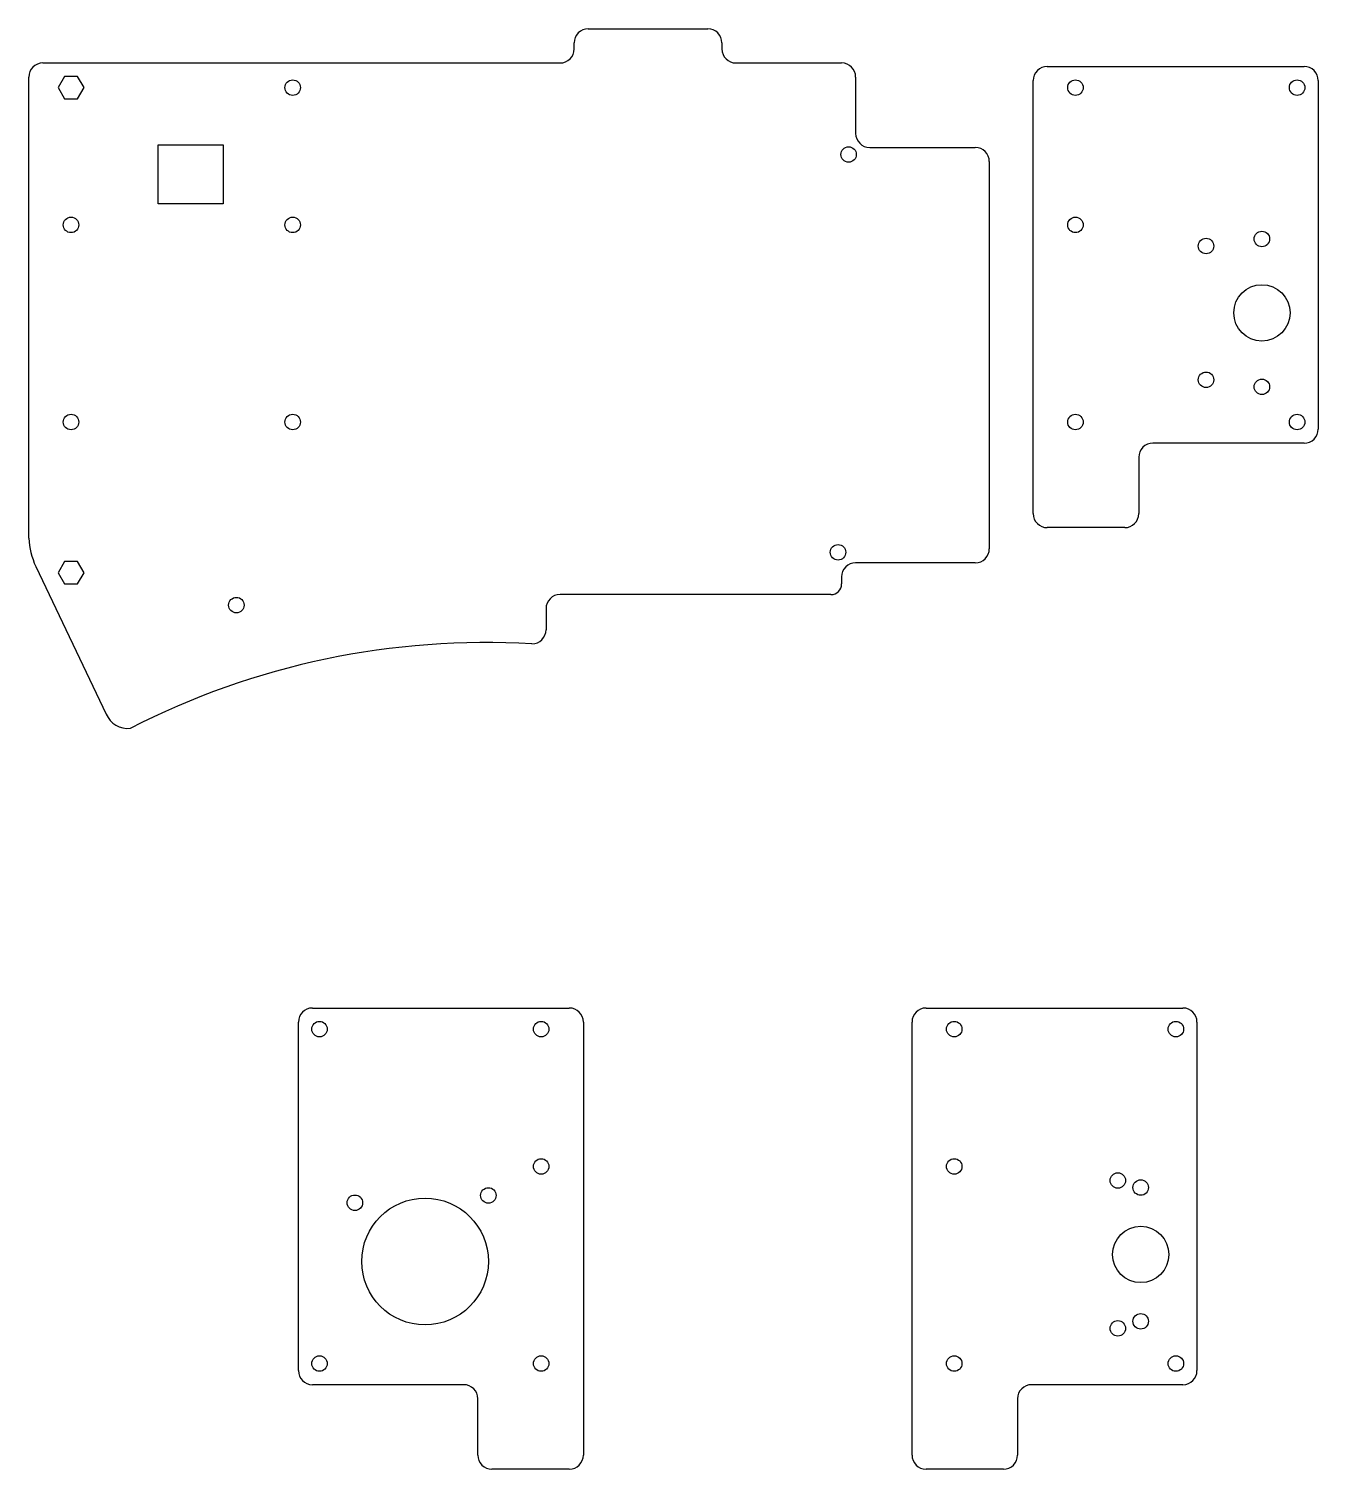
# Model space of a CAD drawing. Header units: millimetres. Extents: x 6 to 189, y -210 to -5.
import ezdxf

# ---------------------------------------------------------------- set-up
doc = ezdxf.new("R2010")
doc.units = ezdxf.units.MM
doc.layers.add('Sketch001', color=7, linetype='CONTINUOUS')

msp = doc.modelspace()

# ---------------------------------------------------------------- linework, layer by layer
at = {"layer": 'Sketch001'}
for p, q in [((85.6437, -5.15172), (102.644, -5.15172)), ((83.6437, -8.00172), (83.6437, -7.15172)), ((104.644, -7.15172), (104.644, -8.00172)), ((8.14368, -10.0017), (81.6437, -10.0017)), ((106.644, -10.0017), (121.644, -10.0017)), ((6.14368, -77.5017), (6.14368, -12.0017)), ((11.2199, -11.9017), (10.2962, -13.5017)), ((13.0674, -11.9017), (11.2199, -11.9017)), ((13.9912, -13.5017), (13.0674, -11.9017)), ((123.644, -12.0017), (123.644, -20.0017)), ((150.881, -10.5017), (187.381, -10.5017)), ((10.2962, -13.5017), (11.2199, -15.1017)), ((13.0674, -15.1017), (13.9912, -13.5017)), ((148.881, -74.0017), (148.881, -12.5017)), ((189.381, -12.5017), (189.381, -62.0017)), ((11.2199, -15.1017), (13.0674, -15.1017)), ((24.5237, -21.6317), (33.7637, -21.6317)), ((24.5237, -30.0017), (24.5237, -21.6317)), ((33.7637, -21.6317), (33.7637, -30.0017)), ((125.644, -22.0017), (140.644, -22.0017)), ((142.644, -24.0017), (142.644, -79.0017)), ((33.7637, -30.0017), (24.5237, -30.0017)), ((187.381, -64.0017), (165.881, -64.0017)), ((163.881, -66.0017), (163.881, -74.0017)), ((161.881, -76.0017), (150.881, -76.0017)), ((7.14368, -81.5017), (17.1437, -102.502)), ((11.2199, -80.8017), (10.2962, -82.4017)), ((13.0674, -80.8017), (11.2199, -80.8017)), ((13.9912, -82.4017), (13.0674, -80.8017)), ((140.644, -81.0017), (123.644, -81.0017)), ((10.2962, -82.4017), (11.2199, -84.0017)), ((13.0674, -84.0017), (13.9912, -82.4017)), ((121.644, -83.0017), (121.644, -84.0017)), ((11.2199, -84.0017), (13.0674, -84.0017)), ((120.144, -85.5017), (81.6437, -85.5017)), ((79.6437, -87.5017), (79.6437, -90.5017)), ((46.4575, -144.222), (82.9575, -144.222)), ((133.656, -144.222), (170.156, -144.222)), ((44.4575, -195.722), (44.4575, -146.222)), ((84.9575, -146.222), (84.9575, -207.722)), ((131.656, -207.722), (131.656, -146.222)), ((172.156, -146.222), (172.156, -195.722)), ((67.9575, -197.722), (46.4575, -197.722)), ((170.156, -197.722), (148.656, -197.722)), ((69.9575, -207.722), (69.9575, -199.722)), ((146.656, -199.722), (146.656, -207.722)), ((82.9575, -209.722), (71.9575, -209.722)), ((144.656, -209.722), (133.656, -209.722))]:
    msp.add_line(p, q, dxfattribs=at)
for centre, radius in [((43.6437, -13.5017), 1.1), ((154.881, -13.5017), 1.1), ((186.381, -13.5017), 1.1), ((122.644, -23.0017), 1.1), ((12.1437, -33.0017), 1.1), ((43.6437, -33.0017), 1.1), ((154.881, -33.0017), 1.1), ((181.381, -35.0017), 1.1), ((173.444, -36.0017), 1.1), ((181.381, -45.5017), 4), ((173.444, -55.0017), 1.1), ((181.381, -56.0017), 1.1), ((12.1437, -61.0017), 1.1), ((43.6437, -61.0017), 1.1), ((154.881, -61.0017), 1.1), ((186.381, -61.0017), 1.1), ((121.144, -79.5017), 1.1), ((35.6437, -87.0017), 1.1), ((47.4575, -147.222), 1.1), ((78.9575, -147.222), 1.1), ((137.656, -147.222), 1.1), ((169.156, -147.222), 1.1), ((78.9575, -166.722), 1.1), ((137.656, -166.722), 1.1), ((160.906, -168.722), 1.1), ((71.4575, -170.841), 1.1), ((164.156, -169.722), 1.1), ((52.486, -171.881), 1.1), ((62.4575, -180.222), 9), ((164.156, -179.222), 4), ((164.156, -188.722), 1.1), ((160.906, -189.722), 1.1), ((47.4575, -194.722), 1.1), ((78.9575, -194.722), 1.1), ((137.656, -194.722), 1.1), ((169.156, -194.722), 1.1)]:
    msp.add_circle(centre, radius, dxfattribs=at)
for centre, radius, start, end in [((85.6437, -7.15172), 2, 90, 180), ((102.644, -7.15172), 2, 0, 90), ((81.6437, -8.00172), 2, -90, 0), ((106.644, -8.00172), 2, 180, -90), ((8.14368, -12.0017), 2, 90, 180), ((121.644, -12.0017), 2, 0, 90), ((150.881, -12.5017), 2, 90, 180), ((187.381, -12.5017), 2, 0, 90), ((125.644, -20.0017), 2, 180, -90), ((140.644, -24.0017), 2, 0, 90), ((187.381, -62.0017), 2, -90, 0), ((165.881, -66.0017), 2, 90, 180), ((150.881, -74.0017), 2, 180, -90), ((161.881, -74.0017), 2, -90, 0), ((16.3646, -77.0715), 10.23, -177.59, -154.338), ((140.644, -79.0017), 2, -90, 0), ((123.644, -83.0017), 2, 90, 180), ((81.6437, -87.5017), 2, 90, 180), ((120.144, -84.0017), 1.5, -90, 0), ((77.6437, -90.5017), 2, -90, 0), ((71.1404, -203.281), 110.97, 86.6403, 117.109), ((20.249, -101.117), 3.4, -155.971, -84.5209), ((46.4575, -146.222), 2, 90, 180), ((82.9575, -146.222), 2, 0, 90), ((133.656, -146.222), 2, 90, 180), ((170.156, -146.222), 2, 0, 90), ((46.4575, -195.722), 2, 180, -90), ((170.156, -195.722), 2, -90, 0), ((67.9575, -199.722), 2, 0, 90), ((148.656, -199.722), 2, 90, 180), ((71.9575, -207.722), 2, 180, -90), ((82.9575, -207.722), 2, -90, 0), ((133.656, -207.722), 2, 180, -90), ((144.656, -207.722), 2, -90, 0)]:
    msp.add_arc(centre, radius, start, end, dxfattribs=at)

doc.saveas('drawing.dxf')
